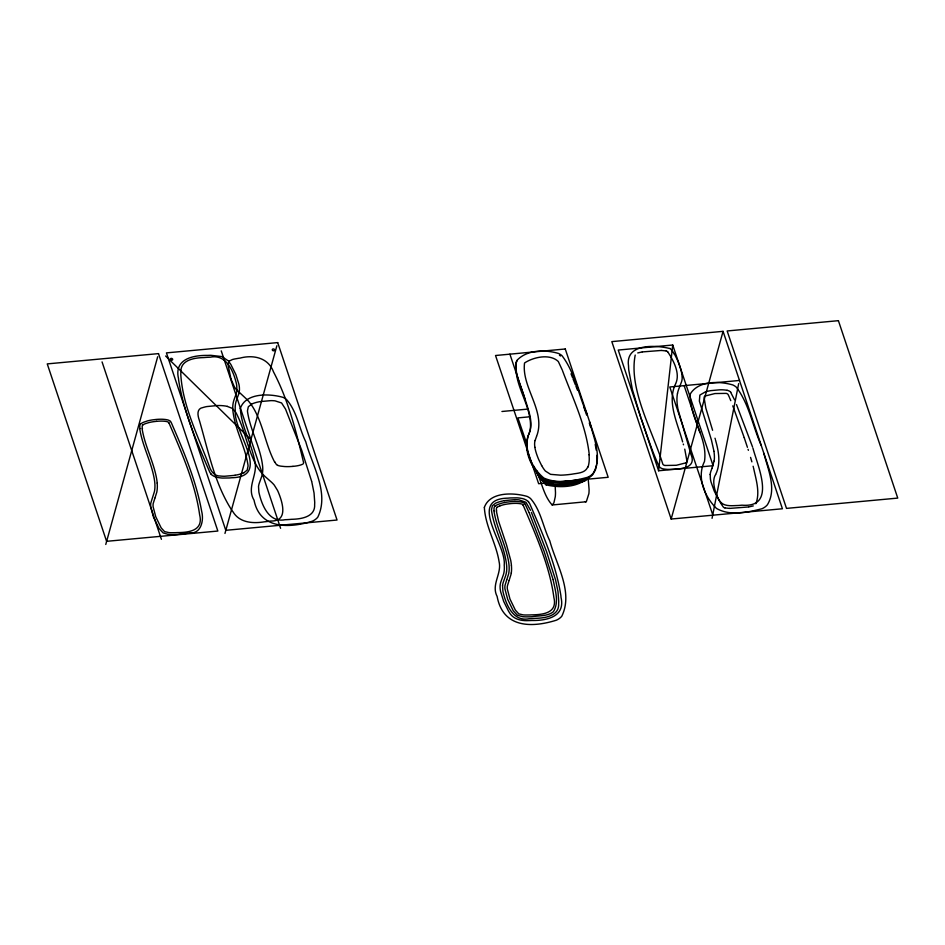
<?xml version="1.0" encoding="UTF-8"?>
<svg xmlns="http://www.w3.org/2000/svg" width="945" height="945" viewBox="0 0 945 945"><rect width="100%" height="100%" fill="white"/><g stroke="black" fill="none" stroke-linecap="round" stroke-linejoin="round"><path stroke-width="1.42" d="M704.131 397.88L705.82 408.051L712.601 430.282M686.909 460.924L684.759 449.123M596.815 463.759L596.838 455.313M502.551 585.569L502.882 591.003A56.251 41.934 14.7 0 0 503.212 592.621C506.189 605.013 513.348 622.034 529.2 618.715A75.777 56.487 14.7 0 0 535.543 618.325C545.041 618.136 559.558 616.081 558.649 603.371A62.961 46.931 14.7 0 0 558.743 601.422L558.011 591.676L555.577 579.994M710.179 474.496L710.416 479.056A55.696 41.521 14.7 0 0 711.053 482.044L714.196 490.987L718.531 499.314A28.504 21.251 14.7 0 0 719.913 501.24C724 507.004 732.174 505.575 738.258 505.504A85.877 64.024 14.7 0 0 741.943 505.173C777.215 508.079 757.477 465.743 752.917 448.048M658.606 470.764L672.722 345.019L618.231 350.052L658.606 470.764L713.109 465.72L672.722 345.019M530.334 429.29C532.696 405.429 511.977 384.284 516.702 360.671C526.542 349.638 545.147 349.355 558.554 353.477A13.112 9.769 14.7 0 1 561.897 355.568C574.867 372.247 578.364 394.786 586.939 413.851M714.136 460.817L712.034 468.141M506.508 571.949L506.378 572.694A47.037 35.059 14.7 0 1 505.587 575.848L503.295 582.214A31.09 23.176 14.7 0 0 502.527 585.557M511.257 573.001L511.139 573.733A46.187 34.433 14.7 0 1 510.973 574.525L509.119 580.431M596.626 464.893L595.397 470.043L592.846 474.473A19.609 14.624 14.7 0 1 587.436 478.43C572.977 482.127 555.66 486.002 541.946 478.158C530.889 467.173 522.349 448.958 528.987 433.613M303.522 463.109L303.534 463.085A4.607 3.437 14.7 0 0 303.558 462.637M516.064 362.431C514.647 375.023 521.652 386.765 524.829 398.589M712.057 518.321L738.671 383.599M677.541 393.25L677.813 392.033A59.689 44.498 14.7 0 1 678.912 388.596L680.14 385.536M529.897 431.204C532.767 421.6 528.893 411.725 526.164 402.558L509.898 354.162M535.106 440.571L536.512 436.495M105.769 544.462L157.685 356.749M224.969 533.441L276.873 345.74M671.163 519.041L723.067 331.341L611.817 341.617L671.163 519.041L782.413 508.764L723.067 331.341M238.695 393.994L236.155 401.141A43.505 32.437 14.7 0 0 235.588 403.397L235.482 403.964A48.419 36.099 14.7 0 0 235.317 410.874M529.33 433.023L530.216 430.034M528.314 435.361C523.79 450.505 532.082 468.448 543.918 478.075C557.644 484.159 573.78 481.005 587.743 477.26A19.609 14.624 14.7 0 0 593.153 473.291C602.745 457.522 593.673 437.972 589.609 421.836M528.68 434.783L529.637 431.853M155.015 497.85L156.764 492.25A46.187 34.433 14.7 0 0 156.917 491.459L157.035 490.727A56.842 42.371 14.7 0 0 157.177 483.084M536.606 436.271C546.257 411.205 521.333 387.615 524.546 362.974C533.405 357.08 549.718 353.454 558.2 361.403A17.246 12.864 14.7 0 1 558.448 361.805L562.169 369.814M506.803 579.675L508.611 573.969A43.765 32.626 14.7 0 0 508.753 573.213L508.871 572.528A45.726 34.079 14.7 0 0 509.071 570.792L509.131 569.894A58.909 43.919 14.7 0 0 509.024 565.216L508.906 564A87.188 64.992 14.7 0 0 508.363 560.444C505.209 543.458 496.562 527.936 493.928 510.855M154.897 498.157L153.196 503.531A19.869 14.813 14.7 0 0 153.055 504.866L153.055 505.516A24.062 17.931 14.7 0 0 153.078 506.177A29.212 21.77 14.7 0 0 153.137 506.863L155.76 516.761L161.004 527.558A33.063 24.641 14.7 0 0 161.394 528.149L164.572 531.598L168.907 532.602A25.184 18.77 14.7 0 0 169.911 532.673L170.584 532.708A35.827 26.708 14.7 0 0 171.423 532.732L175.51 532.685A67.048 49.979 14.7 0 0 177.081 532.602C188.87 532.543 203.695 530.818 199.619 514.718C195.178 482.978 181.18 451.486 169.037 423.112M506.744 579.828L505.032 585.309A22.314 16.632 14.7 0 0 504.878 586.81L504.866 587.542A26.484 19.739 14.7 0 0 504.902 588.274A31.634 23.578 14.7 0 0 504.961 589.007L507.678 599.307L513.1 610.458A35.508 26.472 14.7 0 0 513.525 611.096L517.411 615.219L522.443 616.648A25.515 19.018 14.7 0 0 524.298 616.801L525.018 616.837A40.517 30.205 14.7 0 0 526.554 616.872L530.204 616.813A69.469 51.786 14.7 0 0 531.822 616.731C538.886 615.467 547.462 616.53 553.345 611.769C559.405 602.248 555.081 589.94 553.144 579.805M509.06 580.584L507.418 585.805A19.869 14.813 14.7 0 0 507.276 587.14L507.264 587.79A24.062 17.931 14.7 0 0 507.3 588.452A29.212 21.77 14.7 0 0 507.359 589.137L509.969 599.035L515.214 609.832A33.063 24.641 14.7 0 0 515.616 610.423L518.793 613.872L523.128 614.876A25.184 18.77 14.7 0 0 524.132 614.947L524.794 614.982A35.827 26.708 14.7 0 0 525.644 615.006L529.732 614.959A67.048 49.979 14.7 0 0 531.291 614.876C542.796 614.699 557.774 613.329 553.864 597.382C549.647 565.523 535.201 533.488 523.223 505.339M711.987 468.271L710.923 471.153A29.638 22.089 14.7 0 0 710.156 474.484M675.663 383.658C680.908 372.791 672.178 358.663 667.761 351.859M680.246 385.253L681.581 381.662A23.932 17.849 14.7 0 0 682.184 378.118L681.888 374.362A57.94 43.198 14.7 0 0 681.522 372.342L681.451 372.011A76.214 56.818 14.7 0 0 680.707 369.07L679.325 364.817A108.439 80.833 14.7 0 0 677.234 359.596L674.494 354.151M715.778 474.225C720.976 463.487 718.637 451.131 715.542 440.157M675.545 383.942C666.686 402.31 677.766 423.443 682.633 441.929M715.649 474.532C710.699 481.726 716.263 497.389 723.303 507.028A2.433 1.819 14.7 0 0 724.85 507.902M587.802 466.936L587.625 467.326A20.01 14.919 14.7 0 1 587.436 467.704C584.518 473.362 577.182 473.114 571.808 474.201A94.512 70.462 14.7 0 1 563.775 475.04L561.956 475.122A65.17 48.585 14.7 0 1 560.586 475.17L550.557 474.343L545.359 471.023A35.851 26.732 14.7 0 1 541.721 465.601M635.217 355.06C628.437 389.198 652.416 430.447 662.799 464.089A2.433 1.819 14.7 0 0 664.937 465.472M755.835 503.744C760.347 492.569 755.976 479.387 753.578 468.047M516.395 361.852L517.352 360.293M228.95 361.297L221.791 356.548L210.794 355.308A67.65 50.428 14.7 0 0 207.605 355.414C192.981 355.178 173.904 359.017 178.51 378.591A104.93 78.222 14.7 0 0 178.664 380.327C183.779 412.351 196.938 442.673 209.802 472.216A15.226 11.352 14.7 0 0 210.333 473.02L211.137 473.977M584.471 480.532C574.076 487.667 558.141 487.703 546.34 484.903M229.033 361.191L232.387 359.549A25.184 18.77 14.7 0 1 233.285 359.301L233.887 359.159A35.827 26.708 14.7 0 1 234.667 358.982L238.542 358.297A67.048 49.979 14.7 0 1 240.065 358.096C253.354 354.517 268.309 357.659 273.542 371.976C288.367 400.196 296.257 431.676 303.558 462.507M140.947 423.762L140.923 423.785A13.632 10.159 14.7 0 1 144.254 422.013L147.55 420.891A38.91 29 14.7 0 1 148.33 420.69L149.381 420.454A49.034 36.548 14.7 0 1 152.653 419.875L155.913 419.474A40.789 30.405 14.7 0 1 162.481 419.249L163.154 419.296A25.976 19.372 14.7 0 1 164.147 419.367L164.619 419.415A20.353 15.179 14.7 0 1 165.493 419.509L165.895 419.568A15.427 11.505 14.7 0 1 166.497 419.674L166.828 419.745A5.174 3.851 14.7 0 1 170.537 421.411M495.168 506.036L495.145 506.059A13.632 10.159 14.7 0 1 498.476 504.287L501.771 503.165A38.91 29 14.7 0 1 502.551 502.964L503.602 502.728A49.034 36.548 14.7 0 1 506.863 502.149L510.135 501.748A40.789 30.405 14.7 0 1 516.702 501.523L517.364 501.571A25.976 19.372 14.7 0 1 518.368 501.641L518.84 501.689A20.353 15.179 14.7 0 1 519.715 501.783L520.116 501.842A15.427 11.505 14.7 0 1 520.719 501.949L521.049 502.019A5.174 3.851 14.7 0 1 524.759 503.685M583.691 480.592L582.64 481.359M582.451 481.466C567.791 485.187 544.261 490.703 536.748 472.606A102.249 76.226 14.7 0 1 533.76 466.251M685.857 462.873L676.301 465.283L665.067 465.483M251.535 404.2L248.322 406.775L247.484 410.732A29.082 21.688 14.7 0 0 247.531 411.784C250.342 430.518 260.619 447.41 262.639 466.334A51.29 38.237 14.7 0 1 262.521 472.925L262.356 473.752A47.037 35.059 14.7 0 1 261.576 476.823L259.284 483.19A31.09 23.176 14.7 0 0 258.517 486.533L258.871 491.991A56.251 41.934 14.7 0 0 259.202 493.597C262.178 505.988 269.337 523.01 285.189 519.703A75.777 56.487 14.7 0 0 291.532 519.301C301.03 519.124 315.547 517.057 314.638 504.346A62.961 46.931 14.7 0 0 314.72 502.397L314.047 493.006L311.767 481.773M243.975 472.689L247.188 470.114L248.039 466.145A29.082 21.688 14.7 0 0 247.992 465.105C245.18 446.371 234.892 429.479 232.872 410.555A51.29 38.237 14.7 0 1 233.002 403.964L233.167 403.125A47.037 35.059 14.7 0 1 233.935 400.066L236.238 393.687A31.09 23.176 14.7 0 0 236.994 390.344L236.652 384.898A56.251 41.934 14.7 0 0 236.321 383.292C233.344 370.889 226.174 353.891 210.333 357.186A75.777 56.487 14.7 0 0 203.978 357.576C194.481 357.777 179.999 359.844 180.885 372.543A62.961 46.931 14.7 0 0 180.79 374.492C182.751 406.787 198.426 436.436 209.329 466.346C210.889 471.401 214.621 476.315 220.492 476.044A30.583 22.798 14.7 0 0 224.579 476.256L235.081 475.323M584.388 480.072C569.918 483.084 547.946 489.864 538.603 474.118M584.081 481.253C572.197 484.502 558.46 487.407 546.647 483.722M499.751 505.906L502.811 504.937A36.477 27.192 14.7 0 1 503.543 504.76L504.535 504.535A46.6 34.741 14.7 0 1 507.642 503.98L510.761 503.602A38.355 28.598 14.7 0 1 516.927 503.378L517.541 503.425A23.542 17.553 14.7 0 1 518.451 503.484L518.864 503.531A17.92 13.36 14.7 0 1 519.632 503.614L519.986 503.673A13.006 9.686 14.7 0 1 520.494 503.756L521.061 503.874A2.8 2.091 14.7 0 1 522.75 504.547M637.745 352.934L642.057 351.965M753.271 505.929L748.972 506.874M536.547 471.212C541.709 482.233 543.836 495.889 552.163 504.973L553.888 502.917L555.282 496.739A17.14 5.008 84.7 0 0 555.495 492.676L555.199 486.309M552.163 504.973L586.313 501.736L588.889 493.633A17.14 5.008 84.7 0 0 589.089 489.569L588.109 477.721M579.639 479.552L578.683 479.765M504.453 500.59L514.954 499.645M189.957 532.968C201.25 533.689 203.99 520.364 201.687 511.41C196.111 480.627 183.732 451.379 171.352 422.805A14.281 10.643 14.7 0 0 171.116 422.427A7.548 5.623 14.7 0 0 170.525 421.635L170.431 421.529M189.78 533.004L177.613 534.457A69.469 51.786 14.7 0 1 175.983 534.539L172.333 534.598A40.517 30.205 14.7 0 1 170.809 534.563L170.088 534.527A25.515 19.018 14.7 0 1 168.222 534.374L163.19 532.945L159.303 528.822A35.508 26.472 14.7 0 1 158.878 528.184L153.456 517.033L150.739 506.733A31.634 23.578 14.7 0 1 150.68 506A26.484 19.739 14.7 0 1 150.657 505.268L150.657 504.535A22.314 16.632 14.7 0 1 150.81 503.035L154.389 491.695A43.765 32.626 14.7 0 0 154.543 490.939L154.649 490.254A45.726 34.079 14.7 0 0 154.85 488.518L154.909 487.62A58.909 43.919 14.7 0 0 154.803 482.942L154.685 481.726A87.188 64.992 14.7 0 0 154.141 478.17C150.999 461.184 142.329 445.662 139.706 428.581M574.288 480.544L573.178 480.721M642.34 351.918L661.346 350.441M748.523 506.957L729.764 508.398M156.539 421.328L153.421 421.706A46.6 34.741 14.7 0 0 150.314 422.261L149.322 422.486A36.477 27.192 14.7 0 0 148.601 422.663L145.648 423.584A11.21 8.363 14.7 0 0 142.837 425.037M739.498 380.457L669.781 386.978L712.884 515.19M501.937 411.488L527.747 409.102M529.578 416.804L517.884 417.891L526.672 443.512M292.974 466.381L289.796 466.582A46.6 34.741 14.7 0 1 286.512 466.617L285.437 466.582A36.477 27.192 14.7 0 1 284.634 466.546L281.126 466.18A11.21 8.363 14.7 0 1 277.653 465.33L277.676 465.294M556.345 481.631L553.486 481.477M556.286 481.856L551.656 481.489M556.085 481.997L553.392 481.844M661.465 350.453L666.095 350.926M729.575 508.398L725.016 507.937M553.132 481.808L550.864 481.501M727.095 390.332L726.823 390.273A25.917 19.325 14.7 0 0 719.275 389.848L710.782 390.639A39.985 29.803 14.7 0 0 705.265 391.962L699.867 395.057L699.359 401.082L711.384 439.85L713.995 451.356M227.379 406.433L232.057 408.275L235.423 411.855A29.082 21.688 14.7 0 1 236.061 412.835C245.168 429.975 247.401 450.009 257.253 466.83A51.29 38.237 14.7 0 0 261.647 473.008L262.344 473.752A47.037 35.059 14.7 0 0 265.061 476.504L271.357 482.08A31.09 23.176 14.7 0 1 274.239 485.08L277.452 490.266A56.251 41.934 14.7 0 1 278.184 491.837C282.401 501.984 288.78 521.581 270.695 521.038A75.777 56.487 14.7 0 1 264.47 521.805C253.142 523.719 239.569 522.857 233.049 511.895A62.961 46.931 14.7 0 1 231.702 510.076C214.338 482.966 208.207 450.505 199.265 420.041C197.611 415.469 196.406 408.429 203.116 407.496A30.583 22.798 14.7 0 1 206.825 406.563L217.303 405.547A34.552 25.751 14.7 0 1 227.379 406.35M549.506 481.206L547.805 480.497M549.588 480.84L548.525 480.521M548.998 481.052L547.521 480.532M585.061 501.547L585.758 501.866M546.718 480.131L545.891 479.623M669.851 348.528C655.936 345.043 625.106 343.082 628.531 365.869A106.419 79.333 14.7 0 0 628.779 370.145L632.382 389.576L640.675 417.135M165.623 356.017L250.921 439.59M168.517 422.427L168.446 422.356A2.8 2.091 14.7 0 0 166.852 421.588L166.273 421.482A13.006 9.686 14.7 0 0 165.765 421.399L165.422 421.352A17.92 13.36 14.7 0 0 164.654 421.257L164.229 421.21A23.542 17.553 14.7 0 0 163.32 421.151L162.717 421.116A38.355 28.598 14.7 0 0 156.539 421.34M524.617 503.768L524.747 503.909A7.548 5.623 14.7 0 1 525.337 504.701A14.281 10.643 14.7 0 1 525.574 505.079L528.916 512.214M528.397 501.925L529.188 502.894A15.226 11.352 14.7 0 1 529.72 503.697C542.513 533.252 555.79 563.551 560.869 595.574A104.93 78.222 14.7 0 1 561.011 597.323C565.606 616.861 546.576 620.759 531.929 620.487A67.65 50.428 14.7 0 1 528.739 620.593C521.356 621.078 512.922 619.258 509.166 612.171A43.139 32.154 14.7 0 1 508.587 611.273L503.673 601.363L500.637 591.688A46.624 34.764 14.7 0 1 500.141 588.381L500.082 586.361A30.736 22.916 14.7 0 1 500.85 581.919L503.378 574.773A43.505 32.437 14.7 0 0 503.945 572.516L504.051 571.949A48.419 36.099 14.7 0 0 504.217 565.039C506.614 544.485 466.806 498.806 507.997 498.145A55.235 41.178 14.7 0 1 510.253 497.944L516.844 497.85A26.708 19.904 14.7 0 1 520.683 498.239L520.801 498.275A10.927 8.151 14.7 0 1 528.645 501.783M522.798 504.772L522.821 504.795A4.607 3.437 14.7 0 1 523.14 505.209M168.588 422.498L168.6 422.521A4.607 3.437 14.7 0 1 168.919 422.935M730.65 392.281L734.489 399.735M274.582 461.975C266.431 446.453 263.82 428.664 256.06 412.941A89.645 66.835 14.7 0 0 254.217 409.409L253.508 408.193A56.842 42.371 14.7 0 0 248.429 401.034L247.814 400.385A46.187 34.433 14.7 0 0 247.153 399.664L236.474 389.694A19.869 14.813 14.7 0 1 235.482 388.478L235.104 387.922A24.062 17.931 14.7 0 1 234.655 387.226A29.212 21.77 14.7 0 1 234.265 386.588L231.064 379.264M541.485 479.292L540.493 477.579M541.662 465.613L538.78 459.719A101.54 75.694 14.7 0 1 537.268 455.927A73.993 55.164 14.7 0 1 534.976 447.989L534.894 447.268M537.351 471.968L537.067 471.437A102.249 76.226 14.7 0 1 536.784 470.893M540.056 476.776L539.619 475.949M530.535 510.347L525.975 502.315L519.041 499.87A30.583 22.798 14.7 0 0 514.954 499.657M729.469 397.479L728.3 394.892A2.433 1.819 14.7 0 0 726.091 393.38L714.952 393.545L705.135 396.002A2.433 1.819 14.7 0 0 704.202 397.136M531.385 512.332L546.529 551.549L555.495 579.71M529.153 512.781L544.096 551.431L553.061 579.474M729.776 398.211L730.768 400.656M562.476 370.558C572.658 398.058 586.018 425.297 589.267 454.769M736.498 404.578L752.527 446.89M571.016 373.807L572.516 377.539M573.013 378.791L575.387 384.792M575.918 386.162L577.525 390.273M732.777 405.854L744.176 437.523M761.197 445.319C752.633 426.254 749.125 403.716 736.167 387.037A13.112 9.769 14.7 0 0 732.812 384.946C719.263 380.953 698.402 380.575 690.334 393.9C689.07 417.241 708.065 437.925 704.474 461.503C696.382 477.379 704.71 496.869 716.511 508.445C730.237 516.289 747.542 512.426 762.001 508.729A19.609 14.624 14.7 0 0 767.411 504.76C777.003 489.002 767.942 469.441 763.867 453.305M583.786 406.988L586.621 415.02M744.223 437.689L747.424 447.316M684.133 385.631L699.902 432.526M641.112 418.446C646.852 434.405 651.802 450.777 658.996 466.157C660.579 469.181 664.548 469.063 667.453 469.381C677.14 469.311 698.107 469.736 690.701 453.801A144.313 107.588 14.7 0 0 690.11 451.379L678.097 409.74A104.34 77.785 14.7 0 1 677.116 403.125L676.986 400.904A56.44 42.076 14.7 0 1 677.506 393.238M221.248 350.878L280.594 528.302M102.06 361.9L161.406 539.311M506.437 544.627L498.582 521.167L496.326 511.032M506.567 545.029L510.737 560.444A89.645 66.835 14.7 0 1 511.292 564.094L511.422 565.358M230.934 378.851L228.229 365.715A33.063 24.641 14.7 0 1 228.206 365.089L228.761 361.616L230.367 363.742A43.139 32.154 14.7 0 1 230.946 364.64L235.86 374.539L238.896 384.213A46.624 34.764 14.7 0 1 239.392 387.533L239.451 389.541A30.736 22.916 14.7 0 1 238.672 393.994M748.381 450.304L748.062 449.312M589.302 423.006L590.495 426.856M683.282 444.044L683.507 444.776M750.578 457.404L751.877 461.845M714.999 438.22L715.282 439.212M753.106 466.251L753.425 467.444M311.649 481.336L301.738 450.352L285.555 409.138L281.575 402.96L275.03 400.845A30.583 22.798 14.7 0 0 270.943 400.633L260.43 401.566A34.552 25.751 14.7 0 0 251.476 404.129M595.208 444.386L596.248 450.186M157.201 483.084L157.071 481.82A89.645 66.835 14.7 0 0 156.516 478.17C153.397 461.243 144.798 445.768 142.104 428.758M235.281 410.874C233.179 431.688 272.443 476.918 231.537 477.757A55.235 41.178 14.7 0 1 229.281 477.969L222.677 478.064A26.708 19.904 14.7 0 1 218.838 477.662L218.732 477.638A10.927 8.151 14.7 0 1 210.889 474.13M670.052 348.41A21.475 16.006 14.7 0 1 674.269 354.198M559.464 355.285A13.112 9.769 14.7 0 1 560.574 355.981M546.068 484.986A21.475 16.006 14.7 0 1 541.709 479.257M546.375 483.805A21.475 16.006 14.7 0 1 542.855 479.587M567.024 481.501A94.051 70.119 14.7 0 1 563.433 481.82M565.429 481.513A97.76 72.871 14.7 0 1 563.456 481.678M550.427 483.509A12.651 9.438 14.7 0 1 549.683 483.367M589.408 476.693A15.746 11.742 14.7 0 1 584.116 481.3M588.818 476.859A15.746 11.742 14.7 0 1 584.423 480.119M588.948 454.758A49.506 36.902 14.7 0 1 588.062 467.007M534.882 447.268A29.992 22.349 14.7 0 1 534.988 440.535M713.936 451.356A58.838 43.86 14.7 0 1 714.207 460.829M727.095 390.273A5.694 4.241 14.7 0 1 730.78 392.21M666.19 350.949A2.433 1.819 14.7 0 1 667.678 351.764M686.826 461.703A2.433 1.819 14.7 0 1 685.999 462.802M506.532 571.949A51.29 38.237 14.7 0 0 506.626 565.358C504.665 546.423 494.341 529.531 491.542 510.796A29.082 21.688 14.7 0 1 491.494 509.757L492.345 505.788L495.546 503.224A34.552 25.751 14.7 0 1 504.488 500.685M511.387 565.358A56.842 42.371 14.7 0 1 511.292 573.001M496.692 510.997A8.351 6.225 14.7 0 1 496.81 507.3M497.058 507.311A11.21 8.363 14.7 0 1 499.799 505.977M494.247 510.843A10.785 8.044 14.7 0 1 494.826 505.918M244.034 472.76A34.552 25.751 14.7 0 1 235.045 475.217M277.476 465.412A8.351 6.225 14.7 0 1 274.948 461.951M292.962 466.357A38.355 28.598 14.7 0 0 298.915 465.472L299.459 465.318A23.542 17.553 14.7 0 0 300.274 465.105L300.64 464.987A17.92 13.36 14.7 0 0 301.301 464.763L301.597 464.656A13.006 9.686 14.7 0 0 302.01 464.479L302.483 464.267A2.8 2.091 14.7 0 0 303.121 463.936M142.471 428.723A8.351 6.225 14.7 0 1 142.6 425.026M140.037 428.569A10.785 8.044 14.7 0 1 140.604 423.643M240.337 408.334C241.377 428.168 253.177 445.709 255.422 465.401C255.894 477.178 247.011 488.518 254.04 500.188C259.934 529.684 289.808 528.267 312.346 521.179A19.609 14.624 14.7 0 0 317.756 517.222C329.628 492.936 312.157 465.507 305.802 441.858C299.045 428.097 296.848 411.205 286.512 399.499A13.112 9.769 14.7 0 0 283.157 397.396C269.549 393.451 245.913 392.612 240.337 408.334M484.36 507.359C485.352 526.33 496.184 543.174 499.114 561.838C501.925 573.745 490.951 584.636 497.129 596.46C502.976 628.082 531.61 627.952 556.357 620.203A19.609 14.624 14.7 0 0 561.779 616.246C573.639 591.948 556.168 564.531 549.813 540.883C543.056 527.121 540.859 510.229 530.523 498.511A13.112 9.769 14.7 0 0 527.168 496.42C513.572 492.475 489.935 491.624 484.36 507.359M565.264 348.988L495.534 355.509L538.65 483.71L608.178 477.284L565.264 348.988M158.5 353.619L47.25 363.896L106.596 541.32L217.846 531.043L158.5 353.619M277.7 342.598L166.438 352.887L225.784 530.31L337.046 520.022L277.7 342.598M838.404 320.674L727.154 330.963L786.5 508.386L897.75 498.098L838.404 320.674M170.667 359.856A1.217 0.91 14.7 0 0 172.651 359.632A1.217 0.91 14.7 0 0 171.151 358.368A1.217 0.91 14.7 0 0 170.667 359.856M272.644 350.43A1.217 0.91 14.7 0 0 274.641 350.205A1.217 0.91 14.7 0 0 273.14 348.941A1.217 0.91 14.7 0 0 272.644 350.43"/></g></svg>
